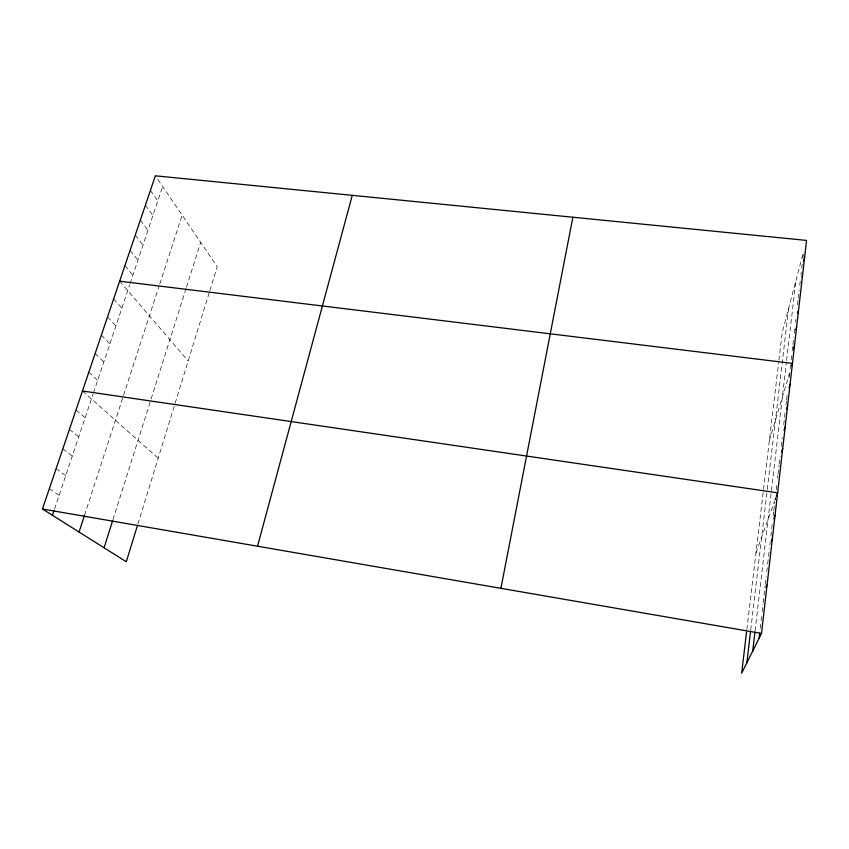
<?xml version="1.0" encoding="UTF-8"?>
<svg xmlns="http://www.w3.org/2000/svg" width="849" height="849" viewBox="0 0 849 849"><rect width="100%" height="100%" fill="white"/><g stroke="black" fill="none" stroke-linecap="round" stroke-linejoin="round"><path stroke-width="0.64" stroke-dasharray="4.25 3.18" d="M760.269 628.218L761.85 614.421M762.158 611.811L763.06 603.968M763.209 602.663L765.151 585.757M765.299 584.473L766.191 576.747M766.785 571.6L767.231 567.726M767.666 563.916L768.398 557.57M768.547 556.297L769.417 548.677M769.863 544.867L770.149 542.362M770.871 536.101L772.452 522.315M773.206 515.778L773.662 511.851M773.81 510.536L774.712 502.693M775.317 497.493L775.02 500.072L775.89 497.652M776.209 489.746L776.803 484.577M777.546 478.125L777.833 475.578M777.981 474.304L779.011 465.39M779.159 464.116L780.04 456.475M781.197 446.415L782.205 437.617M783.712 424.564L785.367 410.12M785.972 404.92L786.418 401.015M786.567 399.72L787.32 393.214M789.092 377.816L789.538 373.963M790.122 368.837L790.568 365.006M791.151 359.88L791.746 354.765M792.181 350.966L792.764 345.914M792.913 344.641L793.783 337.053M794.218 333.307L794.94 327.045M795.513 322.047L795.8 319.542M797.508 304.706L798.092 299.601M798.251 298.275L799.153 290.379M799.758 285.115L800.214 281.199M800.957 274.694L801.265 272.083M801.711 268.178L802.305 263.031M802.899 257.873L803.345 254.01M755.09 630.839L786.301 363.085M786.599 360.496L795.895 280.764M750.718 629.905L767.135 490.68M767.284 489.374L788.636 308.251M746.855 629.587L778.618 362.725M778.915 360.209L782.194 332.638L803.303 252.694M769.353 440.578L789.687 372.679M137.909 524.035L209.109 293.043M209.852 290.634L217.238 266.692L155.356 175.807M112.959 519.662L150.793 400.038M151.175 398.839L186.111 288.352M186.515 287.089L200.661 242.358M84.518 515.269L123.169 396.483M123.561 395.294L158.986 286.389M159.782 283.969L182.164 215.179M54.538 509.05L93.093 394.01M93.507 392.779L129.717 284.733M130.109 283.555L162.637 186.504M755.992 552.805L774.617 501.175M49.316 488.727L59.143 495.317M56.108 468.701L65.755 475.578M62.815 448.909L72.292 456.083M69.438 429.371L78.745 436.821M75.975 410.067L85.123 417.782M82.438 390.996L158.201 458.227M88.827 372.149L97.656 380.384M95.13 353.524L103.811 362.014M101.371 335.122L109.903 343.856M107.536 316.942L115.92 325.91M113.617 298.965L121.863 308.166M119.645 281.199L188.181 360.952M124.899 265.684L132.879 275.309M130.099 250.328L137.963 260.134M135.256 235.12L142.993 245.117M140.361 220.071L147.981 230.249M145.402 205.171L152.916 215.519M150.4 190.42L157.797 200.948"/><path stroke-width="1.27" d="M759.112 638.257L759.685 633.237M746.547 632.102L741.665 673.193L761.521 633.428L806.55 240.416L155.356 175.807L42.45 509.007L126.289 561.751L137.145 526.507M752.745 651.003L754.941 632.102M746.844 662.825L750.569 631.157M500.91 588.336L572.873 217.227M803.642 260.983L804.608 257.385M257.534 546.215L352.271 195.344M801.997 276.901L802.634 274.556M797.572 313.26L798.283 310.745M795.895 329.699L796.606 327.247M793.497 348.801L794.537 345.225M791.767 365.728L792.457 363.404L119.645 281.199M789.039 387.622L790.069 384.257M104.066 547.775L112.577 520.883M786.482 409.091L787.649 405.387M79.063 532.047L84.518 515.269M784.041 430.358L785.198 426.803M52.447 515.29L54.124 510.302M781.568 451.923L782.704 448.516M776.326 496.453L777.631 492.823L82.438 390.996M773.747 518.877L775.041 515.449M771.136 541.62L772.41 538.383M766.053 587.497L767.04 585.226M42.45 509.007L761.521 633.428"/></g></svg>
